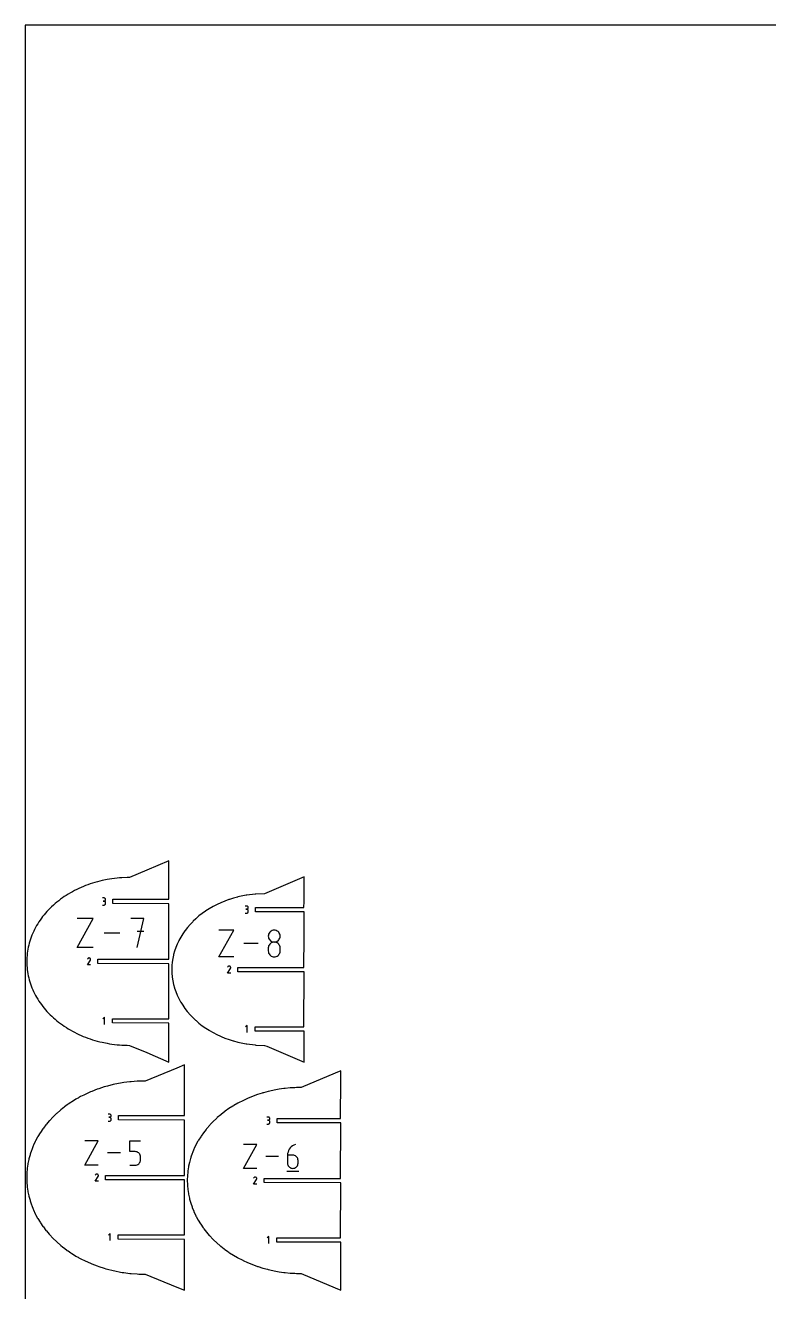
# Model space of a CAD drawing. Extents: x 0 to 3000, y 0 to 3000.
# Drawn here: x 0 to 845, y 1560 to 3000 of the extents above; entities that cross this region are included whole.
import ezdxf

# ---------------------------------------------------------------- set-up
doc = ezdxf.new("R2010")
doc.units = 0

msp = doc.modelspace()

# ---------------------------------------------------------------- linework, layer by layer
at = {"layer": 'annotation', "color": 1}
for p, q in [((89.535436, 2007.670077), (87.75894, 2007.670077)), ((89.535436, 2004.117085), (88.645934, 2004.117085)), ((88.645934, 2004.117085), (89.535436, 2004.117085)), ((89.854943, 2007.641398), (89.535436, 2007.670077)), ((89.535436, 2004.117085), (89.854943, 2004.145771)), ((89.854943, 2004.088407), (89.535436, 2004.117085)), ((89.535436, 2004.117085), (89.535436, 2004.117085)), ((90.155588, 2007.558752), (89.854943, 2007.641398)), ((89.854943, 2004.145771), (90.155588, 2004.228465)), ((90.155588, 2004.00576), (89.854943, 2004.088407)), ((90.432371, 2007.42722), (90.155588, 2007.558752)), ((90.155588, 2004.228465), (90.432371, 2004.360128)), ((90.432371, 2003.874229), (90.155588, 2004.00576)), ((90.68029, 2007.251886), (90.432371, 2007.42722)), ((90.432371, 2004.360128), (90.68029, 2004.535716)), ((90.68029, 2003.698895), (90.432371, 2003.874229)), ((90.894347, 2007.037833), (90.68029, 2007.251886)), ((90.68029, 2004.535716), (90.894347, 2004.750189)), ((90.894347, 2003.484842), (90.68029, 2003.698895)), ((91.06954, 2006.790144), (90.894347, 2007.037833)), ((90.894347, 2004.750189), (91.06954, 2004.998505)), ((91.06954, 2003.237153), (90.894347, 2003.484842)), ((91.200868, 2006.513902), (91.06954, 2006.790144)), ((91.06954, 2004.998505), (91.200868, 2005.275621)), ((91.200868, 2002.96091), (91.06954, 2003.237153)), ((91.283332, 2006.214189), (91.200868, 2006.513902)), ((91.200868, 2005.275621), (91.283332, 2005.576496)), ((91.283332, 2002.661198), (91.200868, 2002.96091)), ((91.311932, 2005.896089), (91.283332, 2006.214189)), ((91.283332, 2005.576496), (91.311932, 2005.896089)), ((91.311932, 2002.343098), (91.283332, 2002.661198)), ((91.311932, 2005.896089), (91.311932, 2005.896089)), ((91.311932, 2001.453596), (91.311932, 2002.343098)), ((91.311932, 2002.343098), (91.311932, 2002.343098)), ((87.75894, 1999.679609), (89.535436, 1999.679609)), ((89.535436, 1999.679609), (89.854943, 1999.708271)), ((89.535436, 1999.679609), (89.535436, 1999.679609)), ((89.854943, 1999.708271), (90.155588, 1999.790876)), ((90.155588, 1999.790876), (90.432371, 1999.922354)), ((90.432371, 1999.922354), (90.68029, 2000.097634)), ((90.68029, 2000.097634), (90.894347, 2000.311646)), ((90.894347, 2000.311646), (91.06954, 2000.559319)), ((91.06954, 2000.559319), (91.200868, 2000.835582)), ((91.200868, 2000.835582), (91.283332, 2001.135364)), ((91.283332, 2001.135364), (91.311932, 2001.453596)), ((251.71679, 1998.444966), (249.940294, 1998.444966)), ((249.940294, 1990.454498), (251.71679, 1990.454498)), ((251.71679, 1994.891974), (250.827288, 1994.891974)), ((250.827288, 1994.891974), (251.71679, 1994.891974)), ((252.036297, 1998.416287), (251.71679, 1998.444966)), ((251.71679, 1994.891974), (252.036297, 1994.92066)), ((252.036297, 1994.863296), (251.71679, 1994.891974)), ((251.71679, 1994.891974), (251.71679, 1994.891974)), ((251.71679, 1990.454498), (252.036297, 1990.48316)), ((251.71679, 1990.454498), (251.71679, 1990.454498)), ((252.336942, 1998.333641), (252.036297, 1998.416287)), ((252.036297, 1994.92066), (252.336942, 1995.003355)), ((252.336942, 1994.78065), (252.036297, 1994.863296)), ((252.036297, 1990.48316), (252.336942, 1990.565765)), ((252.613724, 1998.202109), (252.336942, 1998.333641)), ((252.336942, 1995.003355), (252.613724, 1995.135017)), ((252.613724, 1994.649118), (252.336942, 1994.78065)), ((252.336942, 1990.565765), (252.613724, 1990.697243)), ((252.861644, 1998.026775), (252.613724, 1998.202109)), ((252.613724, 1995.135017), (252.861644, 1995.310605)), ((252.861644, 1994.473784), (252.613724, 1994.649118)), ((252.613724, 1990.697243), (252.861644, 1990.872523)), ((253.0757, 1997.812722), (252.861644, 1998.026775)), ((252.861644, 1995.310605), (253.0757, 1995.525078)), ((253.0757, 1994.259731), (252.861644, 1994.473784)), ((252.861644, 1990.872523), (253.0757, 1991.086535)), ((253.250893, 1997.565033), (253.0757, 1997.812722)), ((253.0757, 1995.525078), (253.250893, 1995.773394)), ((253.250893, 1994.012042), (253.0757, 1994.259731)), ((253.0757, 1991.086535), (253.250893, 1991.334208)), ((253.382222, 1997.288791), (253.250893, 1997.565033)), ((253.250893, 1995.773394), (253.382222, 1996.05051)), ((253.382222, 1993.735799), (253.250893, 1994.012042)), ((253.250893, 1991.334208), (253.382222, 1991.610471)), ((253.464686, 1996.989078), (253.382222, 1997.288791)), ((253.382222, 1996.05051), (253.464686, 1996.351386)), ((253.464686, 1993.436087), (253.382222, 1993.735799)), ((253.382222, 1991.610471), (253.464686, 1991.910253)), ((253.493285, 1996.670979), (253.464686, 1996.989078)), ((253.464686, 1996.351386), (253.493285, 1996.670979)), ((253.493285, 1993.117987), (253.464686, 1993.436087)), ((253.464686, 1991.910253), (253.493285, 1992.228485)), ((253.493285, 1996.670979), (253.493285, 1996.670979)), ((253.493285, 1992.228485), (253.493285, 1993.117987)), ((253.493285, 1993.117987), (253.493285, 1993.117987)), ((58.909454, 1951.202098), (77.222777, 1984.184279)), ((77.222777, 1984.184279), (58.909454, 1984.184279)), ((134.659263, 1984.184279), (119.992472, 1984.184279)), ((127.326901, 1951.202098), (134.659263, 1984.184279)), ((107.62829, 1967.693188), (89.594197, 1967.693188)), ((134.659263, 1969.496805), (127.326901, 1969.496805)), ((220.111424, 1940.710714), (236.949396, 1971.035798)), ((236.949396, 1971.035798), (220.111424, 1971.035798)), ((276.383106, 1965.479975), (276.274446, 1964.274175)), ((276.274446, 1964.274175), (276.274446, 1964.274175)), ((276.274446, 1964.274175), (276.383168, 1963.062714)), ((276.696324, 1966.616076), (276.383106, 1965.479975)), ((276.383168, 1963.062714), (276.696543, 1961.922205)), ((277.194957, 1967.66321), (276.696324, 1966.616076)), ((276.696543, 1961.922205), (277.195379, 1960.871758)), ((277.859863, 1968.602109), (277.194957, 1967.66321)), ((277.195379, 1960.871758), (277.860489, 1959.930485)), ((278.671899, 1969.413506), (277.859863, 1968.602109)), ((277.860489, 1959.930485), (278.672681, 1959.117496)), ((279.611922, 1970.078133), (278.671899, 1969.413506)), ((278.672681, 1959.117496), (279.612768, 1958.451904)), ((280.660791, 1970.576722), (279.611922, 1970.078133)), ((279.612768, 1958.451904), (280.661558, 1957.95282)), ((281.799363, 1970.890005), (280.660791, 1970.576722)), ((283.008494, 1970.998714), (281.799363, 1970.890005)), ((284.217625, 1970.890005), (283.008494, 1970.998714)), ((283.008494, 1970.998714), (283.008494, 1970.998714)), ((285.356196, 1970.576722), (284.217625, 1970.890005)), ((285.355429, 1957.95282), (286.40422, 1958.451904)), ((286.405065, 1970.078133), (285.356196, 1970.576722)), ((286.40422, 1958.451904), (287.344306, 1959.117496)), ((287.345089, 1969.413506), (286.405065, 1970.078133)), ((287.344306, 1959.117496), (288.156499, 1959.930485)), ((288.157125, 1968.602109), (287.345089, 1969.413506)), ((288.156499, 1959.930485), (288.821608, 1960.871758)), ((288.822031, 1967.66321), (288.157125, 1968.602109)), ((288.821608, 1960.871758), (289.320445, 1961.922205)), ((289.320664, 1966.616076), (288.822031, 1967.66321)), ((289.320445, 1961.922205), (289.633819, 1963.062714)), ((289.633881, 1965.479975), (289.320664, 1966.616076)), ((289.633819, 1963.062714), (289.742541, 1964.274175)), ((289.742541, 1964.274175), (289.633881, 1965.479975)), ((289.742541, 1964.274175), (289.742541, 1964.274175)), ((77.222777, 1951.202098), (58.909454, 1951.202098)), ((264.905392, 1955.873256), (248.324155, 1955.873256)), ((276.383106, 1951.999859), (276.274446, 1950.788964)), ((276.274446, 1950.788964), (276.274446, 1947.434302)), ((276.274446, 1947.434302), (276.274446, 1947.434302)), ((276.274446, 1947.434302), (276.383168, 1946.223493)), ((276.696324, 1953.139927), (276.383106, 1951.999859)), ((276.383168, 1946.223493), (276.696543, 1945.084732)), ((277.194957, 1954.190043), (276.696324, 1953.139927)), ((276.696543, 1945.084732), (277.195379, 1944.036815)), ((277.859863, 1955.131079), (277.194957, 1954.190043)), ((277.195379, 1944.036815), (277.860489, 1943.098542)), ((278.671899, 1955.943908), (277.859863, 1955.131079)), ((279.611922, 1956.609404), (278.671899, 1955.943908)), ((280.660791, 1957.108439), (279.611922, 1956.609404)), ((281.799363, 1957.421886), (280.660791, 1957.108439)), ((280.661558, 1957.95282), (281.799863, 1957.639354)), ((283.008494, 1957.530619), (281.799363, 1957.421886)), ((281.799863, 1957.639354), (283.008494, 1957.530619)), ((283.008494, 1957.530619), (284.217124, 1957.639354)), ((284.217625, 1957.421948), (283.008494, 1957.530619)), ((283.008494, 1957.530619), (283.008494, 1957.530619)), ((283.008494, 1957.530619), (283.008494, 1957.530619)), ((284.217124, 1957.639354), (285.355429, 1957.95282)), ((285.356196, 1957.108658), (284.217625, 1957.421948)), ((286.405065, 1956.609826), (285.356196, 1957.108658)), ((287.345089, 1955.944534), (286.405065, 1956.609826)), ((288.157125, 1955.131862), (287.345089, 1955.944534)), ((288.156499, 1943.098542), (288.821608, 1944.036815)), ((288.822031, 1954.190888), (288.157125, 1955.131862)), ((288.821608, 1944.036815), (289.320445, 1945.084732)), ((289.320664, 1953.140694), (288.822031, 1954.190888)), ((289.320445, 1945.084732), (289.633819, 1946.223493)), ((289.633881, 1952.00036), (289.320664, 1953.140694)), ((289.633819, 1946.223493), (289.742541, 1947.434302)), ((289.742541, 1950.788964), (289.633881, 1952.00036)), ((289.742541, 1947.434302), (289.742541, 1950.788964)), ((289.742541, 1950.788964), (289.742541, 1950.788964)), ((70.69633, 1931.483962), (73.97941, 1936.7693)), ((74.249321, 1931.483962), (70.69633, 1931.483962)), ((70.934634, 1938.594459), (70.701347, 1938.146949)), ((71.119767, 1938.85698), (70.934634, 1938.594459)), ((71.341884, 1939.076123), (71.119767, 1938.85698)), ((71.594231, 1939.250135), (71.341884, 1939.076123)), ((71.870052, 1939.377261), (71.594231, 1939.250135)), ((72.162592, 1939.455744), (71.870052, 1939.377261)), ((72.465096, 1939.483831), (72.162592, 1939.455744)), ((72.770808, 1939.459767), (72.465096, 1939.483831)), ((73.072973, 1939.381797), (72.770808, 1939.459767)), ((73.364836, 1939.248166), (73.072973, 1939.381797)), ((73.625876, 1939.062802), (73.364836, 1939.248166)), ((73.364836, 1939.248166), (73.364836, 1939.248166)), ((73.844134, 1938.840367), (73.625876, 1939.062802)), ((74.017669, 1938.587677), (73.844134, 1938.840367)), ((73.97941, 1936.7693), (73.983335, 1936.774156)), ((73.97941, 1936.7693), (73.97941, 1936.7693)), ((73.983335, 1936.774156), (73.987099, 1936.779054)), ((73.987099, 1936.779054), (73.990726, 1936.784034)), ((73.990726, 1936.784034), (73.994242, 1936.789139)), ((73.994242, 1936.789139), (73.997672, 1936.794408)), ((73.997672, 1936.794408), (74.001039, 1936.799884)), ((74.001039, 1936.799884), (74.004369, 1936.805608)), ((74.004369, 1936.805608), (74.007687, 1936.811621)), ((74.007687, 1936.811621), (74.011017, 1936.817964)), ((74.011017, 1936.817964), (74.146575, 1937.109017)), ((74.011017, 1936.817964), (74.011017, 1936.817964)), ((74.144541, 1938.311551), (74.017669, 1938.587677)), ((74.222807, 1938.018804), (74.144541, 1938.311551)), ((74.146575, 1937.109017), (74.225765, 1937.41072)), ((74.250529, 1937.716255), (74.222807, 1938.018804)), ((74.225765, 1937.41072), (74.250529, 1937.716255)), ((236.949396, 1940.710714), (220.111424, 1940.710714)), ((230.414795, 1929.631869), (230.229662, 1929.369349)), ((230.636912, 1929.851013), (230.414795, 1929.631869)), ((230.889259, 1930.025024), (230.636912, 1929.851013)), ((231.16508, 1930.15215), (230.889259, 1930.025024)), ((231.45762, 1930.230633), (231.16508, 1930.15215)), ((231.760124, 1930.258721), (231.45762, 1930.230633)), ((232.065836, 1930.234657), (231.760124, 1930.258721)), ((232.368001, 1930.156686), (232.065836, 1930.234657)), ((232.659864, 1930.023055), (232.368001, 1930.156686)), ((232.920904, 1929.837691), (232.659864, 1930.023055)), ((232.659864, 1930.023055), (232.659864, 1930.023055)), ((233.139162, 1929.615256), (232.920904, 1929.837691)), ((277.860489, 1943.098542), (278.672681, 1942.28871)), ((278.672681, 1942.28871), (279.612768, 1941.626118)), ((279.612768, 1941.626118), (280.661558, 1941.129564)), ((280.661558, 1941.129564), (281.799863, 1940.817846)), ((281.799863, 1940.817846), (283.008494, 1940.709763)), ((283.008494, 1940.709763), (284.217124, 1940.817846)), ((283.008494, 1940.709763), (283.008494, 1940.709763)), ((284.217124, 1940.817846), (285.355429, 1941.129564)), ((285.355429, 1941.129564), (286.40422, 1941.626118)), ((286.40422, 1941.626118), (287.344306, 1942.28871)), ((287.344306, 1942.28871), (288.156499, 1943.098542)), ((229.991358, 1922.258851), (233.274438, 1927.544189)), ((233.544349, 1922.258851), (229.991358, 1922.258851)), ((230.229662, 1929.369349), (229.996375, 1928.921838)), ((233.312697, 1929.362566), (233.139162, 1929.615256)), ((233.274438, 1927.544189), (233.278363, 1927.549045)), ((233.274438, 1927.544189), (233.274438, 1927.544189)), ((233.278363, 1927.549045), (233.282127, 1927.553943)), ((233.282127, 1927.553943), (233.285754, 1927.558924)), ((233.285754, 1927.558924), (233.28927, 1927.564028)), ((233.28927, 1927.564028), (233.2927, 1927.569297)), ((233.2927, 1927.569297), (233.296067, 1927.574773)), ((233.296067, 1927.574773), (233.299397, 1927.580497)), ((233.299397, 1927.580497), (233.302715, 1927.58651)), ((233.302715, 1927.58651), (233.306045, 1927.592853)), ((233.306045, 1927.592853), (233.441603, 1927.883907)), ((233.306045, 1927.592853), (233.306045, 1927.592853)), ((233.439568, 1929.08644), (233.312697, 1929.362566)), ((233.517835, 1928.793693), (233.439568, 1929.08644)), ((233.441603, 1927.883907), (233.520793, 1928.185609)), ((233.545557, 1928.491144), (233.517835, 1928.793693)), ((233.520793, 1928.185609), (233.545557, 1928.491144)), ((90.01613, 1871.957268), (88.237627, 1870.178264)), ((90.01613, 1863.957268), (90.01613, 1871.957268)), ((252.081356, 1862.732157), (250.302854, 1860.953153)), ((252.081356, 1854.732157), (252.081356, 1862.732157)), ((95.868292, 1761.868235), (94.091796, 1761.868235)), ((95.868292, 1758.315244), (94.97879, 1758.315244)), ((94.97879, 1758.315244), (95.868292, 1758.315244)), ((96.187799, 1761.839557), (95.868292, 1761.868235)), ((95.868292, 1758.315244), (96.187799, 1758.343929)), ((96.187799, 1758.286565), (95.868292, 1758.315244)), ((95.868292, 1758.315244), (95.868292, 1758.315244)), ((96.488444, 1761.75691), (96.187799, 1761.839557)), ((96.187799, 1758.343929), (96.488444, 1758.426624)), ((96.488444, 1758.203919), (96.187799, 1758.286565)), ((96.765227, 1761.625378), (96.488444, 1761.75691)), ((96.488444, 1758.426624), (96.765227, 1758.558286)), ((96.765227, 1758.072387), (96.488444, 1758.203919)), ((97.013146, 1761.450044), (96.765227, 1761.625378)), ((96.765227, 1758.558286), (97.013146, 1758.733875)), ((97.013146, 1757.897053), (96.765227, 1758.072387)), ((97.227203, 1761.235991), (97.013146, 1761.450044)), ((97.013146, 1758.733875), (97.227203, 1758.948347)), ((97.227203, 1757.683), (97.013146, 1757.897053)), ((97.402396, 1760.988302), (97.227203, 1761.235991)), ((97.227203, 1758.948347), (97.402396, 1759.196663)), ((97.402396, 1757.435311), (97.227203, 1757.683)), ((97.533724, 1760.71206), (97.402396, 1760.988302)), ((97.402396, 1759.196663), (97.533724, 1759.473779)), ((97.533724, 1757.159068), (97.402396, 1757.435311)), ((97.616189, 1760.412347), (97.533724, 1760.71206)), ((97.533724, 1759.473779), (97.616189, 1759.774655)), ((97.616189, 1756.859356), (97.533724, 1757.159068)), ((97.644788, 1760.094248), (97.616189, 1760.412347)), ((97.616189, 1759.774655), (97.644788, 1760.094248)), ((97.644788, 1756.541256), (97.616189, 1756.859356)), ((97.644788, 1760.094248), (97.644788, 1760.094248)), ((276.221801, 1758.583101), (274.445306, 1758.583101)), ((276.541308, 1758.554423), (276.221801, 1758.583101)), ((276.841953, 1758.471777), (276.541308, 1758.554423)), ((277.118736, 1758.340245), (276.841953, 1758.471777)), ((277.366656, 1758.164911), (277.118736, 1758.340245)), ((277.580712, 1757.950858), (277.366656, 1758.164911)), ((277.755905, 1757.703169), (277.580712, 1757.950858)), ((277.887234, 1757.426926), (277.755905, 1757.703169)), ((277.969698, 1757.127214), (277.887234, 1757.426926)), ((277.998297, 1756.809114), (277.969698, 1757.127214)), ((94.091796, 1753.877767), (95.868292, 1753.877767)), ((95.868292, 1753.877767), (96.187799, 1753.906429)), ((95.868292, 1753.877767), (95.868292, 1753.877767)), ((96.187799, 1753.906429), (96.488444, 1753.989034)), ((96.488444, 1753.989034), (96.765227, 1754.120512)), ((96.765227, 1754.120512), (97.013146, 1754.295792)), ((97.013146, 1754.295792), (97.227203, 1754.509804)), ((97.227203, 1754.509804), (97.402396, 1754.757477)), ((97.402396, 1754.757477), (97.533724, 1755.03374)), ((97.533724, 1755.03374), (97.616189, 1755.333523)), ((97.616189, 1755.333523), (97.644788, 1755.651754)), ((97.644788, 1755.651754), (97.644788, 1756.541256)), ((97.644788, 1756.541256), (97.644788, 1756.541256)), ((274.445306, 1750.592634), (276.221801, 1750.592634)), ((276.221801, 1755.03011), (275.332299, 1755.03011)), ((275.332299, 1755.03011), (276.221801, 1755.03011)), ((276.221801, 1755.03011), (276.541308, 1755.058795)), ((276.541308, 1755.001432), (276.221801, 1755.03011)), ((276.221801, 1755.03011), (276.221801, 1755.03011)), ((276.221801, 1750.592634), (276.541308, 1750.621296)), ((276.221801, 1750.592634), (276.221801, 1750.592634)), ((276.541308, 1755.058795), (276.841953, 1755.14149)), ((276.841953, 1754.918785), (276.541308, 1755.001432)), ((276.541308, 1750.621296), (276.841953, 1750.703901)), ((276.841953, 1755.14149), (277.118736, 1755.273153)), ((277.118736, 1754.787253), (276.841953, 1754.918785)), ((276.841953, 1750.703901), (277.118736, 1750.835379)), ((277.118736, 1755.273153), (277.366656, 1755.448741)), ((277.366656, 1754.61192), (277.118736, 1754.787253)), ((277.118736, 1750.835379), (277.366656, 1751.010659)), ((277.366656, 1755.448741), (277.580712, 1755.663214)), ((277.580712, 1754.397867), (277.366656, 1754.61192)), ((277.366656, 1751.010659), (277.580712, 1751.224671)), ((277.580712, 1755.663214), (277.755905, 1755.911529)), ((277.755905, 1754.150177), (277.580712, 1754.397867)), ((277.580712, 1751.224671), (277.755905, 1751.472343)), ((277.755905, 1755.911529), (277.887234, 1756.188646)), ((277.887234, 1753.873935), (277.755905, 1754.150177)), ((277.755905, 1751.472343), (277.887234, 1751.748606)), ((277.887234, 1756.188646), (277.969698, 1756.489521)), ((277.969698, 1753.574223), (277.887234, 1753.873935)), ((277.887234, 1751.748606), (277.969698, 1752.048389)), ((277.969698, 1756.489521), (277.998297, 1756.809114)), ((277.998297, 1753.256123), (277.969698, 1753.574223)), ((277.969698, 1752.048389), (277.998297, 1752.366621)), ((277.998297, 1756.809114), (277.998297, 1756.809114)), ((277.998297, 1752.366621), (277.998297, 1753.256123)), ((277.998297, 1753.256123), (277.998297, 1753.256123)), ((67.535538, 1703.872542), (82.90261, 1731.548545)), ((82.90261, 1731.548545), (67.535538, 1731.548545)), ((118.792376, 1719.223994), (118.792376, 1731.548545)), ((118.792376, 1731.548545), (131.083951, 1731.548545)), ((108.416479, 1717.710544), (93.283714, 1717.710544)), ((124.938163, 1719.223994), (118.792376, 1719.223994)), ((126.041669, 1719.125352), (124.938163, 1719.223994)), ((127.080779, 1718.840865), (126.041669, 1719.125352)), ((128.038023, 1718.387688), (127.080779, 1718.840865)), ((128.89593, 1717.782977), (128.038023, 1718.387688)), ((129.63703, 1717.043889), (128.89593, 1717.782977)), ((130.243852, 1716.18758), (129.63703, 1717.043889)), ((130.698927, 1715.231205), (130.243852, 1716.18758)), ((130.984783, 1714.191921), (130.698927, 1715.231205)), ((131.083951, 1713.086884), (130.984783, 1714.191921)), ((248.24852, 1700.223544), (263.221554, 1727.189887)), ((263.221554, 1727.189887), (248.24852, 1727.189887)), ((288.081204, 1713.706715), (273.336469, 1713.706715)), ((298.323641, 1717.004069), (298.191046, 1715.181358)), ((298.191046, 1715.181358), (298.191046, 1706.218507)), ((304.179245, 1715.181358), (298.191046, 1715.181358)), ((298.710653, 1718.755336), (298.323641, 1717.004069)), ((299.335923, 1720.413446), (298.710653, 1718.755336)), ((300.183292, 1721.956686), (299.335923, 1720.413446)), ((301.236599, 1723.363343), (300.183292, 1721.956686)), ((302.479685, 1724.611705), (301.236599, 1723.363343)), ((303.896392, 1725.680058), (302.479685, 1724.611705)), ((305.470559, 1726.54669), (303.896392, 1725.680058)), ((305.256237, 1715.085246), (304.179245, 1715.181358)), ((306.269649, 1714.808053), (305.256237, 1715.085246)), ((307.186027, 1727.189887), (305.470559, 1726.54669)), ((307.202625, 1714.366496), (306.269649, 1714.808053)), ((307.186027, 1727.189887), (307.186027, 1727.189887)), ((308.038311, 1713.777292), (307.202625, 1714.366496)), ((308.759851, 1713.057155), (308.038311, 1713.777292)), ((82.90261, 1703.872542), (67.535538, 1703.872542)), ((118.792376, 1703.872542), (124.938163, 1703.872542)), ((124.938163, 1703.872542), (126.041212, 1703.97172)), ((124.938163, 1703.872542), (124.938163, 1703.872542)), ((126.041212, 1703.97172), (127.080079, 1704.257643)), ((127.080079, 1704.257643), (128.037252, 1704.712898)), ((128.037252, 1704.712898), (128.895216, 1705.320073)), ((128.895216, 1705.320073), (129.636458, 1706.061753)), ((129.636458, 1706.061753), (130.243466, 1706.920527)), ((130.243466, 1706.920527), (130.698727, 1707.87898)), ((130.698727, 1707.87898), (130.984726, 1708.9197)), ((130.984726, 1708.9197), (131.083951, 1710.025272)), ((131.083951, 1710.025272), (131.083951, 1713.086884)), ((131.083951, 1713.086884), (131.083951, 1713.086884)), ((263.221554, 1700.223544), (248.24852, 1700.223544)), ((298.191046, 1706.218507), (298.191046, 1706.218507)), ((298.191046, 1706.218507), (298.287726, 1705.141284)), ((298.287726, 1705.141284), (298.566392, 1704.12725)), ((298.566392, 1704.12725), (299.009979, 1703.193373)), ((299.009979, 1703.193373), (299.601422, 1702.35662)), ((299.601422, 1702.35662), (300.323658, 1701.633957)), ((300.323658, 1701.633957), (301.159622, 1701.042352)), ((301.159622, 1701.042352), (302.092251, 1700.59877)), ((302.092251, 1700.59877), (303.10448, 1700.320178)), ((303.10448, 1700.320178), (304.179245, 1700.223544)), ((304.179245, 1700.223544), (305.256237, 1700.320178)), ((304.179245, 1700.223544), (304.179245, 1700.223544)), ((305.256237, 1700.320178), (306.269649, 1700.59877)), ((306.269649, 1700.59877), (307.202625, 1701.042352)), ((307.202625, 1701.042352), (308.038311, 1701.633957)), ((308.038311, 1701.633957), (308.759851, 1702.35662)), ((309.35039, 1712.222803), (308.759851, 1713.057155)), ((308.759851, 1702.35662), (309.35039, 1703.193373)), ((309.793072, 1711.290951), (309.35039, 1712.222803)), ((309.35039, 1703.193373), (309.793072, 1704.12725)), ((310.071041, 1710.278317), (309.793072, 1711.290951)), ((309.793072, 1704.12725), (310.071041, 1705.141284)), ((310.167444, 1709.201615), (310.071041, 1710.278317)), ((310.071041, 1705.141284), (310.167444, 1706.218507)), ((310.167444, 1706.218507), (310.167444, 1709.201615)), ((310.167444, 1709.201615), (310.167444, 1709.201615)), ((79.527614, 1685.68212), (82.810694, 1690.967458)), ((83.080605, 1685.68212), (79.527614, 1685.68212)), ((79.765918, 1692.792618), (79.532631, 1692.345107)), ((79.951051, 1693.055138), (79.765918, 1692.792618)), ((80.173168, 1693.274282), (79.951051, 1693.055138)), ((80.425515, 1693.448294), (80.173168, 1693.274282)), ((80.701336, 1693.575419), (80.425515, 1693.448294)), ((80.993876, 1693.653902), (80.701336, 1693.575419)), ((81.29638, 1693.68199), (80.993876, 1693.653902)), ((81.602092, 1693.657926), (81.29638, 1693.68199)), ((81.904257, 1693.579955), (81.602092, 1693.657926)), ((82.19612, 1693.446324), (81.904257, 1693.579955)), ((82.45716, 1693.26096), (82.19612, 1693.446324)), ((82.19612, 1693.446324), (82.19612, 1693.446324)), ((82.675418, 1693.038525), (82.45716, 1693.26096)), ((82.848953, 1692.785836), (82.675418, 1693.038525)), ((82.810694, 1690.967458), (82.814619, 1690.972314)), ((82.810694, 1690.967458), (82.810694, 1690.967458)), ((82.814619, 1690.972314), (82.818383, 1690.977212)), ((82.818383, 1690.977212), (82.82201, 1690.982193)), ((82.82201, 1690.982193), (82.825526, 1690.987297)), ((82.825526, 1690.987297), (82.828956, 1690.992567)), ((82.828956, 1690.992567), (82.832323, 1690.998043)), ((82.832323, 1690.998043), (82.835653, 1691.003766)), ((82.835653, 1691.003766), (82.838971, 1691.009779)), ((82.838971, 1691.009779), (82.842301, 1691.016122)), ((82.842301, 1691.016122), (82.977859, 1691.307176)), ((82.842301, 1691.016122), (82.842301, 1691.016122)), ((82.975824, 1692.509709), (82.848953, 1692.785836)), ((83.054091, 1692.216962), (82.975824, 1692.509709)), ((82.977859, 1691.307176), (83.057049, 1691.608878)), ((83.081813, 1691.914413), (83.054091, 1692.216962)), ((83.057049, 1691.608878), (83.081813, 1691.914413)), ((259.631104, 1682.396986), (262.914184, 1687.682324)), ((259.869408, 1689.507484), (259.636121, 1689.059974)), ((260.054541, 1689.770005), (259.869408, 1689.507484)), ((260.276658, 1689.989148), (260.054541, 1689.770005)), ((260.529005, 1690.16316), (260.276658, 1689.989148)), ((260.804826, 1690.290285), (260.529005, 1690.16316)), ((261.097366, 1690.368769), (260.804826, 1690.290285)), ((261.39987, 1690.396856), (261.097366, 1690.368769)), ((261.705582, 1690.372792), (261.39987, 1690.396856)), ((262.007747, 1690.294822), (261.705582, 1690.372792)), ((262.29961, 1690.161191), (262.007747, 1690.294822)), ((262.56065, 1689.975827), (262.29961, 1690.161191)), ((262.29961, 1690.161191), (262.29961, 1690.161191)), ((262.778908, 1689.753392), (262.56065, 1689.975827)), ((262.952443, 1689.500702), (262.778908, 1689.753392)), ((262.914184, 1687.682324), (262.918109, 1687.687181)), ((262.914184, 1687.682324), (262.914184, 1687.682324)), ((262.918109, 1687.687181), (262.921873, 1687.692079)), ((262.921873, 1687.692079), (262.9255, 1687.697059)), ((262.9255, 1687.697059), (262.929016, 1687.702164)), ((262.929016, 1687.702164), (262.932446, 1687.707433)), ((262.932446, 1687.707433), (262.935813, 1687.712909)), ((262.935813, 1687.712909), (262.939143, 1687.718633)), ((262.939143, 1687.718633), (262.942461, 1687.724646)), ((262.942461, 1687.724646), (262.945791, 1687.730989)), ((262.945791, 1687.730989), (263.081349, 1688.022042)), ((262.945791, 1687.730989), (262.945791, 1687.730989)), ((263.079314, 1689.224575), (262.952443, 1689.500702)), ((263.157581, 1688.931829), (263.079314, 1689.224575)), ((263.081349, 1688.022042), (263.160539, 1688.323745)), ((263.185303, 1688.62928), (263.157581, 1688.931829)), ((263.160539, 1688.323745), (263.185303, 1688.62928)), ((297.441041, 1696.852751), (310.924213, 1696.852751)), ((263.184095, 1682.396986), (259.631104, 1682.396986)), ((96.441335, 1626.155426), (94.662832, 1624.376422)), ((96.441335, 1618.155426), (96.441335, 1626.155426)), ((276.757978, 1622.870293), (274.979475, 1621.091288)), ((276.757978, 1614.870293), (276.757978, 1622.870293))]:
    msp.add_line(p, q, dxfattribs=at)
at = {"layer": 'boundary', "color": 5}
for p, q in [((163.360158, 2049.99404), (138.008972, 2039.195354)), ((163.360158, 2033.363556), (163.360158, 2049.99404)), ((109.813752, 2030.593225), (107.041855, 2030.4264)), ((115.722814, 2030.830117), (109.813752, 2030.593225)), ((118.501378, 2030.885785), (115.722814, 2030.830117)), ((138.008972, 2039.195354), (118.501378, 2030.885785)), ((163.360158, 2009.173698), (163.360158, 2033.363556)), ((317.002556, 2031.543818), (274.463842, 2013.423868)), ((317.002556, 2003.638245), (317.002556, 2031.543818)), ((56.047426, 2016.099489), (53.547502, 2014.807681)), ((58.395618, 2017.312828), (56.047426, 2016.099489)), ((60.813925, 2018.430758), (58.395618, 2017.312828)), ((63.388562, 2019.620845), (60.813925, 2018.430758)), ((66.031646, 2020.706487), (63.388562, 2019.620845)), ((68.514351, 2021.726177), (66.031646, 2020.706487)), ((71.219444, 2022.704651), (68.514351, 2021.726177)), ((73.760434, 2023.623758), (71.219444, 2022.704651)), ((76.353581, 2024.440028), (73.760434, 2023.623758)), ((79.114367, 2025.308976), (76.353581, 2024.440028)), ((81.923973, 2026.066415), (79.114367, 2025.308976)), ((84.56311, 2026.777835), (81.923973, 2026.066415)), ((87.24181, 2027.382724), (84.56311, 2026.777835)), ((92.980694, 2028.555714), (87.24181, 2027.382724)), ((95.692603, 2029.052642), (92.980694, 2028.555714)), ((98.431114, 2029.440391), (95.692603, 2029.052642)), ((104.283366, 2030.148769), (98.431114, 2029.440391)), ((107.041855, 2030.4264), (104.283366, 2030.148769)), ((35.830798, 2002.943213), (33.91428, 2001.300631)), ((37.973837, 2004.608199), (35.830798, 2002.943213)), ((39.986842, 2006.172067), (37.973837, 2004.608199)), ((42.227449, 2007.749145), (39.986842, 2006.172067)), ((44.332038, 2009.230569), (42.227449, 2007.749145)), ((46.523167, 2010.625903), (44.332038, 2009.230569)), ((48.855892, 2012.11142), (46.523167, 2010.625903)), ((51.275094, 2013.501726), (48.855892, 2012.11142)), ((53.547502, 2014.807681), (51.275094, 2013.501726)), ((99.58644, 2001.229358), (99.58644, 2006.129358)), ((99.58644, 2006.129358), (163.165158, 2006.129358)), ((163.165158, 2006.129358), (163.360158, 2009.173698)), ((222.360275, 2002.259914), (218.137694, 2000.30809)), ((226.990387, 2004.161716), (222.360275, 2002.259914)), ((231.426925, 2005.76648), (226.990387, 2004.161716)), ((232.037535, 2005.972871), (231.426925, 2005.76648)), ((236.565415, 2007.398005), (232.037535, 2005.972871)), ((241.173362, 2008.640259), (236.565415, 2007.398005)), ((241.80582, 2008.796809), (241.173362, 2008.640259)), ((251.217987, 2010.720593), (241.80582, 2008.796809)), ((251.866214, 2010.82581), (251.217987, 2010.720593)), ((261.464311, 2011.987599), (251.866214, 2010.82581)), ((262.122048, 2012.040459), (261.464311, 2011.987599)), ((272.143775, 2012.435599), (262.122048, 2012.040459)), ((274.463842, 2013.423868), (272.143775, 2012.435599)), ((316.807556, 1996.904247), (317.002556, 2003.638245)), ((21.291013, 1988.48643), (19.707987, 1986.446475)), ((22.994839, 1990.460534), (21.291013, 1988.48643)), ((24.595255, 1992.314812), (22.994839, 1990.460534)), ((26.415728, 1994.218296), (24.595255, 1992.314812)), ((28.125725, 1996.006283), (26.415728, 1994.218296)), ((29.941166, 1997.723616), (28.125725, 1996.006283)), ((31.873953, 1999.551956), (29.941166, 1997.723616)), ((33.91428, 2001.300631), (31.873953, 1999.551956)), ((163.360158, 2000.979358), (99.58644, 2001.229358)), ((163.165159, 1937.934026), (163.360158, 2000.979358)), ((201.221367, 1990.111656), (197.467227, 1987.194972)), ((204.896117, 1992.698171), (201.221367, 1990.111656)), ((205.407013, 1993.040308), (204.896117, 1992.698171)), ((209.232842, 1995.476659), (205.407013, 1993.040308)), ((213.470761, 1997.912175), (209.232842, 1995.476659)), ((217.570807, 2000.030829), (213.470761, 1997.912175)), ((218.137694, 2000.30809), (217.570807, 2000.030829)), ((261.767793, 1992.004247), (261.767793, 1996.904247)), ((261.767793, 1996.904247), (316.807556, 1996.904247)), ((317.002556, 1991.754247), (261.767793, 1992.004247)), ((317.002556, 1963.048213), (317.002556, 1991.754247)), ((11.613331, 1974.06619), (10.487028, 1971.992746)), ((12.812463, 1976.273592), (11.613331, 1974.06619)), ((14.142862, 1978.430319), (12.812463, 1976.273592)), ((15.392519, 1980.456106), (14.142862, 1978.430319)), ((16.851031, 1982.556958), (15.392519, 1980.456106)), ((18.221027, 1984.530362), (16.851031, 1982.556958)), ((19.707987, 1986.446475), (18.221027, 1984.530362)), ((184.333394, 1974.136131), (181.737122, 1970.790463)), ((187.318125, 1977.594328), (184.333394, 1974.136131)), ((190.303825, 1980.716173), (187.318125, 1977.594328)), ((190.723111, 1981.133066), (190.303825, 1980.716173)), ((193.893014, 1984.13167), (190.723111, 1981.133066)), ((197.467227, 1987.194972), (193.893014, 1984.13167)), ((5.091256, 1958.664836), (4.442967, 1956.308944)), ((5.880478, 1960.991859), (5.091256, 1958.664836)), ((6.62182, 1963.177723), (5.880478, 1960.991859)), ((7.549991, 1965.470427), (6.62182, 1963.177723)), ((8.421845, 1967.623934), (7.549991, 1965.470427)), ((9.486736, 1969.876683), (8.421845, 1967.623934)), ((10.487028, 1971.992746), (9.486736, 1969.876683)), ((174.455132, 1958.985669), (172.708636, 1955.291006)), ((174.708051, 1959.483933), (174.455132, 1958.985669)), ((176.674711, 1963.104224), (174.708051, 1959.483933)), ((179.00528, 1966.882335), (176.674711, 1963.104224)), ((181.39734, 1970.327877), (179.00528, 1966.882335)), ((181.737122, 1970.790463), (181.39734, 1970.327877)), ((316.807556, 1928.708916), (317.002556, 1963.048213)), ((2.150465, 1944.835025), (1.932777, 1942.427035)), ((2.512674, 1947.231431), (2.150465, 1944.835025)), ((2.852901, 1949.482369), (2.512674, 1947.231431)), ((3.358832, 1951.86143), (2.852901, 1949.482369)), ((3.834024, 1954.096034), (3.358832, 1951.86143)), ((4.442967, 1956.308944), (3.834024, 1954.096034)), ((169.700133, 1947.198246), (168.636894, 1943.334421)), ((171.082681, 1951.274693), (169.700133, 1947.198246)), ((172.708636, 1955.291006), (171.082681, 1951.274693)), ((1.660101, 1937.89784), (1.5875, 1935.484027)), ((1.5875, 1935.484027), (1.655725, 1933.216707)), ((1.655725, 1933.216707), (1.728327, 1930.802893)), ((1.728326, 1940.16516), (1.660101, 1937.89784)), ((1.932777, 1942.427035), (1.728326, 1940.16516)), ((1.728327, 1930.802893), (1.946014, 1928.394903)), ((82.523829, 1933.034027), (82.523829, 1937.934027)), ((82.523829, 1937.934027), (163.165159, 1937.934026)), ((163.360158, 1932.784026), (82.523829, 1933.034027)), ((163.165159, 1870.407268), (163.360158, 1932.784026)), ((166.654229, 1930.217736), (166.535159, 1926.258916)), ((166.686659, 1930.7564), (166.654229, 1930.217736)), ((167.043682, 1934.70567), (166.686659, 1930.7564)), ((167.678194, 1938.903648), (167.043682, 1934.70567)), ((168.507957, 1942.805472), (167.678194, 1938.903648)), ((168.636894, 1943.334421), (168.507957, 1942.805472)), ((1.946014, 1928.394903), (2.150465, 1926.133073)), ((2.150465, 1926.133073), (2.490692, 1923.882134)), ((2.490692, 1923.882134), (2.852901, 1921.485729)), ((2.852901, 1921.485729), (3.328093, 1919.251081)), ((3.328093, 1919.251081), (3.834024, 1916.872145)), ((3.834024, 1916.872145), (4.482313, 1914.516253)), ((166.535159, 1926.258916), (166.662344, 1922.03044)), ((166.662344, 1922.03044), (167.019366, 1918.08117)), ((167.019366, 1918.08117), (167.084146, 1917.54446)), ((167.084146, 1917.54446), (167.678194, 1913.614189)), ((241.818857, 1923.808916), (241.818857, 1928.708916)), ((241.818857, 1928.708916), (316.807556, 1928.708916)), ((317.002556, 1923.558916), (241.818857, 1923.808916)), ((316.807556, 1861.182157), (317.002556, 1923.558916)), ((4.482313, 1914.516253), (5.091256, 1912.303342)), ((5.091256, 1912.303342), (5.832598, 1910.117523)), ((5.832598, 1910.117523), (6.62182, 1907.790375)), ((6.62182, 1907.790375), (7.493674, 1905.636823)), ((7.493674, 1905.636823), (8.421845, 1903.344119)), ((8.421845, 1903.344119), (9.422137, 1901.228101)), ((9.422137, 1901.228101), (10.487029, 1898.975415)), ((167.678194, 1913.614189), (168.564472, 1909.4468)), ((168.564472, 1909.4468), (169.627711, 1905.582975)), ((169.627711, 1905.582975), (169.788302, 1905.059827)), ((169.788302, 1905.059827), (171.082682, 1901.243144)), ((171.082682, 1901.243144), (172.708636, 1897.226826)), ((10.487029, 1898.975415), (11.686161, 1896.76795)), ((11.686161, 1896.76795), (12.812463, 1894.69455)), ((12.812463, 1894.69455), (14.06212, 1892.668674)), ((14.06212, 1892.668674), (15.392519, 1890.512009)), ((15.392519, 1890.512009), (16.762515, 1888.538697)), ((16.762515, 1888.538697), (18.221027, 1886.437783)), ((18.221027, 1886.437783), (19.804053, 1884.397891)), ((172.708636, 1897.226826), (174.574098, 1893.280605)), ((174.574098, 1893.280605), (176.540758, 1889.660211)), ((176.540758, 1889.660211), (176.823334, 1889.172678)), ((176.823334, 1889.172678), (179.00528, 1885.635597)), ((19.804053, 1884.397891), (21.291014, 1882.481686)), ((21.291014, 1882.481686), (22.891429, 1880.627408)), ((22.891429, 1880.627408), (24.595255, 1878.653302)), ((24.595255, 1878.653302), (26.305252, 1876.865361)), ((26.305252, 1876.865361), (28.125724, 1874.961879)), ((28.125724, 1874.961879), (30.058511, 1873.133539)), ((30.058511, 1873.133539), (31.873953, 1871.41616)), ((179.00528, 1885.635597), (181.560275, 1881.955266)), ((181.560275, 1881.955266), (184.156548, 1878.609701)), ((184.156548, 1878.609701), (184.523734, 1878.161272)), ((184.523734, 1878.161272), (187.318125, 1874.923603)), ((187.318125, 1874.923603), (190.507198, 1871.589119)), ((31.873953, 1871.41616), (33.790471, 1869.773578)), ((33.790471, 1869.773578), (35.830798, 1868.02484)), ((35.830798, 1868.02484), (37.843804, 1866.460972)), ((37.843804, 1866.460972), (39.986842, 1864.796112)), ((39.986842, 1864.796112), (42.091432, 1863.314688)), ((42.091432, 1863.314688), (44.332039, 1861.737484)), ((44.332039, 1861.737484), (46.664763, 1860.251967)), ((46.664763, 1860.251967), (48.855892, 1858.856634)), ((48.855892, 1858.856634), (51.128301, 1857.550724)), ((99.177631, 1865.507268), (99.177631, 1870.407268)), ((99.177631, 1870.407268), (163.165159, 1870.407268)), ((163.360158, 1865.257268), (99.177631, 1865.507268)), ((163.360159, 1837.604532), (163.360158, 1865.257268)), ((190.507198, 1871.589119), (193.677101, 1868.590515)), ((193.677101, 1868.590515), (194.120949, 1868.19091)), ((194.120949, 1868.19091), (197.467227, 1865.32286)), ((197.467227, 1865.32286), (201.221367, 1862.406383)), ((201.221367, 1862.406383), (205.146419, 1859.643472)), ((205.146419, 1859.643472), (208.972248, 1857.207122)), ((261.242858, 1856.282157), (261.242858, 1861.182157)), ((261.242858, 1861.182157), (316.807556, 1861.182157)), ((51.128301, 1857.550724), (53.547503, 1856.160481)), ((53.547503, 1856.160481), (55.895694, 1854.947096)), ((55.895694, 1854.947096), (58.395617, 1853.655288)), ((58.395617, 1853.655288), (60.970254, 1852.465138)), ((60.970254, 1852.465138), (63.388561, 1851.347208)), ((63.388561, 1851.347208), (65.871267, 1850.327519)), ((65.871267, 1850.327519), (68.514351, 1849.241876)), ((68.514351, 1849.241876), (71.055342, 1848.322815)), ((71.055342, 1848.322815), (73.760434, 1847.344404)), ((73.760434, 1847.344404), (76.52122, 1846.475394)), ((76.52122, 1846.475394), (79.114367, 1845.659164)), ((79.114367, 1845.659164), (81.753504, 1844.947704)), ((81.753504, 1844.947704), (84.56311, 1844.190324)), ((84.56311, 1844.190324), (87.241809, 1843.585434)), ((87.241809, 1843.585434), (92.980695, 1842.412385)), ((208.972248, 1857.207122), (209.503103, 1856.885859)), ((209.503103, 1856.885859), (213.470761, 1854.605766)), ((213.470761, 1854.605766), (217.850081, 1852.342802)), ((217.850081, 1852.342802), (222.072662, 1850.390875)), ((222.072662, 1850.390875), (222.655547, 1850.136645)), ((222.655547, 1850.136645), (226.990387, 1848.356116)), ((226.990387, 1848.356116), (231.729128, 1846.64215)), ((231.729128, 1846.64215), (236.257008, 1845.216912)), ((236.257008, 1845.216912), (236.879291, 1845.035222)), ((236.879291, 1845.035222), (241.487238, 1843.793066)), ((241.487238, 1843.793066), (251.217988, 1841.797243)), ((317.002556, 1856.032157), (261.242858, 1856.282157)), ((317.002556, 1848.879645), (317.002556, 1856.032157)), ((317.002556, 1820.974013), (317.002556, 1848.879645)), ((92.980695, 1842.412385), (95.692603, 1841.915411)), ((95.692603, 1841.915411), (98.431114, 1841.527663)), ((98.431114, 1841.527663), (104.283366, 1840.819344)), ((104.283366, 1840.819344), (107.041855, 1840.541713)), ((107.041855, 1840.541713), (109.813752, 1840.374888)), ((109.813752, 1840.374888), (115.722814, 1840.138)), ((115.722814, 1840.138), (118.501378, 1840.082373)), ((118.501378, 1840.082373), (138.008972, 1831.772762)), ((138.008972, 1831.772762), (163.360158, 1820.974013)), ((163.360158, 1820.974013), (163.360159, 1837.604532)), ((251.217988, 1841.797243), (251.866214, 1841.692022)), ((251.866214, 1841.692022), (261.46431, 1840.53033)), ((261.46431, 1840.53033), (262.122048, 1840.47747)), ((262.122048, 1840.47747), (271.813317, 1840.088957)), ((271.813317, 1840.088957), (274.463842, 1839.094067)), ((274.463842, 1839.094067), (317.002556, 1820.974013)), ((181.022726, 1817.799013), (172.454025, 1814.302972)), ((181.022726, 1814.845879), (181.022726, 1817.799013)), ((181.022726, 1793.189606), (181.022726, 1814.845879)), ((172.454025, 1814.302972), (136.163945, 1799.49657)), ((352.498869, 1808.621589), (313.7607, 1792.120451)), ((358.61948, 1811.228747), (352.498869, 1808.621589)), ((358.42448, 1757.042383), (358.61948, 1801.373371)), ((358.61948, 1807.2136), (358.61948, 1811.228747)), ((358.61948, 1801.373371), (358.61948, 1807.2136)), ((73.950933, 1787.055311), (68.008605, 1784.331411)), ((75.617484, 1787.739792), (73.950933, 1787.055311)), ((81.78052, 1790.114971), (75.617484, 1787.739792)), ((83.486196, 1790.731935), (81.78052, 1790.114971)), ((89.839178, 1792.746426), (83.486196, 1790.731935)), ((91.579865, 1793.294358), (89.839178, 1792.746426)), ((93.351423, 1793.771909), (91.579865, 1793.294358)), ((99.862714, 1795.415735), (93.351423, 1793.771909)), ((101.66083, 1795.821776), (99.862714, 1795.415735)), ((108.298065, 1797.086648), (101.66083, 1795.821776)), ((110.118472, 1797.420217), (108.298065, 1797.086648)), ((111.956737, 1797.680499), (110.118472, 1797.420217)), ((118.686667, 1798.560271), (111.956737, 1797.680499)), ((120.538343, 1798.746634), (118.686667, 1798.560271)), ((127.327682, 1799.236786), (120.538343, 1798.746634)), ((129.188357, 1799.34877), (127.327682, 1799.236786)), ((130.708209, 1799.387265), (129.188357, 1799.34877)), ((136.163945, 1799.49657), (130.708209, 1799.387265)), ((180.827726, 1760.327516), (181.022726, 1793.189606)), ((269.32867, 1785.693683), (264.1792, 1784.072734)), ((270.112312, 1785.940331), (269.32867, 1785.693683)), ((270.909811, 1786.155328), (270.112312, 1785.940331)), ((276.150607, 1787.568065), (270.909811, 1786.155328)), ((281.469968, 1788.769254), (276.150607, 1787.568065)), ((283.098935, 1789.102204), (281.469968, 1788.769254)), ((288.48424, 1790.089003), (283.098935, 1789.102204)), ((293.922374, 1790.858994), (288.48424, 1790.089003)), ((295.58352, 1791.060065), (293.922374, 1790.858994)), ((301.061326, 1791.611384), (295.58352, 1791.060065)), ((306.565758, 1791.942665), (301.061326, 1791.611384)), ((308.243029, 1792.009906), (306.565758, 1791.942665)), ((313.7607, 1792.120451), (308.243029, 1792.009906)), ((47.757713, 1772.456205), (44.475445, 1770.052511)), ((48.679134, 1773.104795), (47.757713, 1772.456205)), ((51.819945, 1775.246085), (48.679134, 1773.104795)), ((53.0229, 1776.01214), (51.819945, 1775.246085)), ((55.868602, 1777.808257), (53.0229, 1776.01214)), ((57.591566, 1778.830609), (55.868602, 1777.808257)), ((59.116952, 1779.70725), (57.591566, 1778.830609)), ((59.907496, 1780.159291), (59.116952, 1779.70725)), ((60.92403, 1780.729631), (59.907496, 1780.159291)), ((61.761939, 1781.18762), (60.92403, 1780.729631)), ((62.814113, 1781.744008), (61.761939, 1781.18762)), ((64.809024, 1782.766513), (62.814113, 1781.744008)), ((66.385282, 1783.580985), (64.809024, 1782.766513)), ((68.008605, 1784.331411), (66.385282, 1783.580985)), ((236.580137, 1771.314866), (235.918, 1770.893205)), ((237.266822, 1771.7095), (236.580137, 1771.314866)), ((241.779369, 1774.302867), (237.266822, 1771.7095)), ((242.488966, 1774.669542), (241.779369, 1774.302867)), ((247.152004, 1777.078991), (242.488966, 1774.669542)), ((251.954278, 1779.298976), (247.152004, 1777.078991)), ((252.685082, 1779.636779), (251.954278, 1779.298976)), ((253.435314, 1779.944936), (252.685082, 1779.636779)), ((258.36547, 1781.969834), (253.435314, 1779.944936)), ((259.133303, 1782.247571), (258.36547, 1781.969834)), ((264.1792, 1784.072734), (259.133303, 1782.247571)), ((31.191918, 1758.378902), (27.744225, 1754.736994)), ((31.759956, 1758.972848), (31.191918, 1758.378902)), ((35.420905, 1762.473437), (31.759956, 1758.972848)), ((36.02397, 1763.043911), (35.420905, 1762.473437)), ((39.889631, 1766.394815), (36.02397, 1763.043911)), ((40.526272, 1766.940458), (39.889631, 1766.394815)), ((42.124032, 1768.230346), (40.526272, 1766.940458)), ((43.749696, 1769.48869), (42.124032, 1768.230346)), ((44.475445, 1770.052511), (43.749696, 1769.48869)), ((105.919296, 1755.427516), (105.919296, 1760.327516)), ((105.919296, 1760.327516), (180.827726, 1760.327516)), ((217.212276, 1756.877596), (213.607173, 1753.467316)), ((217.760892, 1757.396565), (217.212276, 1756.877596)), ((218.340034, 1757.892922), (217.760892, 1757.396565)), ((222.145854, 1761.154761), (218.340034, 1757.892922)), ((222.75415, 1761.627362), (222.145854, 1761.154761)), ((226.751574, 1764.732892), (222.75415, 1761.627362)), ((227.387564, 1765.180541), (226.751574, 1764.732892)), ((231.566857, 1768.122353), (227.387564, 1765.180541)), ((235.918, 1770.893205), (231.566857, 1768.122353)), ((286.272805, 1752.142383), (286.272805, 1757.042383)), ((286.272805, 1757.042383), (358.42448, 1757.042383)), ((20.040058, 1745.156001), (17.279163, 1741.143233)), ((20.495152, 1745.811539), (20.040058, 1745.156001)), ((23.492308, 1749.709946), (20.495152, 1745.811539)), ((23.986257, 1750.346453), (23.492308, 1749.709946)), ((27.212589, 1754.121028), (23.986257, 1750.346453)), ((27.744225, 1754.736994), (27.212589, 1754.121028)), ((181.022726, 1755.177516), (105.919296, 1755.427516)), ((180.827726, 1692.132185), (181.022726, 1755.177516)), ((205.583657, 1744.554829), (202.630852, 1740.749813)), ((206.032994, 1745.133865), (205.583657, 1744.554829)), ((206.51662, 1745.694209), (206.032994, 1745.133865)), ((209.694726, 1749.376433), (206.51662, 1745.694209)), ((210.211462, 1749.916732), (209.694726, 1749.376433)), ((213.607173, 1753.467316), (210.211462, 1749.916732)), ((358.61948, 1751.892383), (286.272805, 1752.142383)), ((358.42448, 1688.847051), (358.61948, 1751.892383)), ((11.370006, 1730.747801), (9.354789, 1726.449643)), ((11.702289, 1731.450728), (11.370006, 1730.747801)), ((13.97171, 1735.663785), (11.702289, 1731.450728)), ((14.345851, 1736.352555), (13.97171, 1735.663785)), ((16.864044, 1740.470294), (14.345851, 1736.352555)), ((17.279163, 1741.143233), (16.864044, 1740.470294)), ((196.29675, 1730.973155), (194.06014, 1726.85571)), ((196.637121, 1731.59972), (196.29675, 1730.973155)), ((197.014751, 1732.211901), (196.637121, 1731.59972)), ((199.49632, 1736.234708), (197.014751, 1732.211901)), ((199.910315, 1736.831029), (199.49632, 1736.234708)), ((202.630852, 1740.749813), (199.910315, 1736.831029)), ((5.367015, 1715.462109), (4.140443, 1710.970287)), ((5.569298, 1716.197208), (5.367015, 1715.462109)), ((7.062586, 1720.635026), (5.569298, 1716.197208)), ((7.30885, 1721.361139), (7.062586, 1720.635026)), ((9.065171, 1725.734278), (7.30885, 1721.361139)), ((9.354789, 1726.449643), (9.065171, 1725.734278)), ((189.776708, 1717.086986), (188.304552, 1712.746299)), ((190.040167, 1717.737763), (189.776708, 1717.086986)), ((191.771494, 1722.014197), (190.040167, 1717.737763)), ((192.07376, 1722.653634), (191.771494, 1722.014197)), ((194.06014, 1726.85571), (192.07376, 1722.653634)), ((2.159323, 1699.625732), (1.747521, 1695.036018)), ((2.227239, 1700.377096), (2.159323, 1699.625732)), ((2.912472, 1704.945003), (2.227239, 1700.377096)), ((3.025491, 1705.692734), (2.912472, 1704.945003)), ((3.982591, 1710.227983), (3.025491, 1705.692734)), ((4.140443, 1710.970287), (3.982591, 1710.227983)), ((185.600038, 1701.909906), (184.924416, 1697.439993)), ((185.743645, 1702.585196), (185.600038, 1701.909906)), ((186.687281, 1707.02267), (185.743645, 1702.585196)), ((187.896519, 1711.417067), (186.687281, 1707.02267)), ((188.080534, 1712.08578), (187.896519, 1711.417067)), ((188.304552, 1712.746299), (188.080534, 1712.08578)), ((1.724858, 1694.282845), (1.5875, 1689.682184)), ((1.5875, 1689.682184), (1.724858, 1685.081615)), ((1.747521, 1695.036018), (1.724858, 1694.282845)), ((1.724858, 1685.081615), (1.747521, 1684.328443)), ((91.355113, 1687.232185), (91.355113, 1692.132185)), ((91.355113, 1692.132185), (180.827726, 1692.132185)), ((181.022726, 1686.982185), (91.355113, 1687.232185)), ((180.827726, 1624.605426), (181.022726, 1686.982185)), ((184.218334, 1687.082206), (184.197726, 1686.397052)), ((184.197726, 1686.397052), (184.333208, 1681.894608)), ((184.353815, 1691.584649), (184.218334, 1687.082206)), ((184.759813, 1696.076278), (184.353815, 1691.584649)), ((184.821603, 1696.75978), (184.759813, 1696.076278)), ((184.924416, 1697.439993), (184.821603, 1696.75978)), ((271.458603, 1683.947051), (271.458603, 1688.847052)), ((271.458603, 1688.847052), (358.42448, 1688.847051)), ((1.747521, 1684.328443), (2.159323, 1679.738639)), ((2.159323, 1679.738639), (2.227239, 1678.987289)), ((2.227239, 1678.987289), (2.912473, 1674.419382)), ((2.912473, 1674.419382), (3.025491, 1673.67165)), ((3.025491, 1673.67165), (3.982591, 1669.136494)), ((184.333208, 1681.894608), (184.353816, 1681.209454)), ((184.353816, 1681.209454), (184.415606, 1680.525952)), ((184.415606, 1680.525952), (184.821603, 1676.034412)), ((184.821603, 1676.034412), (185.497226, 1671.564499)), ((185.497226, 1671.564499), (185.600037, 1670.884286)), ((185.600037, 1670.884286), (186.543673, 1666.446724)), ((358.61948, 1683.697051), (271.458603, 1683.947051)), ((358.42448, 1621.320293), (358.61948, 1683.697051)), ((3.982591, 1669.136494), (4.140444, 1668.394175)), ((4.140444, 1668.394175), (5.367015, 1663.902261)), ((5.367015, 1663.902261), (5.569298, 1663.167162)), ((5.569298, 1663.167162), (7.062586, 1658.729438)), ((7.062586, 1658.729438), (7.308849, 1658.003339)), ((7.308849, 1658.003339), (9.065171, 1653.630198)), ((186.543673, 1666.446724), (186.687281, 1665.771469)), ((186.687281, 1665.771469), (186.871296, 1665.102756)), ((186.871296, 1665.102756), (188.080534, 1660.708358)), ((188.080534, 1660.708358), (189.55269, 1656.367761)), ((189.55269, 1656.367761), (189.776708, 1655.707206)), ((9.065171, 1653.630198), (9.354789, 1652.914818)), ((9.354789, 1652.914818), (11.370005, 1648.61666)), ((11.370005, 1648.61666), (11.702289, 1647.913748)), ((11.702289, 1647.913748), (13.971709, 1643.70069)), ((13.971709, 1643.70069), (14.345851, 1643.011935)), ((14.345851, 1643.011935), (16.864044, 1638.894193)), ((189.776708, 1655.707206), (191.508035, 1651.430684)), ((191.508035, 1651.430684), (191.771494, 1650.779906)), ((191.771494, 1650.779906), (193.757874, 1646.577918)), ((193.757874, 1646.577918), (194.060141, 1645.938499)), ((194.060141, 1645.938499), (194.400511, 1645.311916)), ((194.400511, 1645.311916), (196.637121, 1641.19456)), ((16.864044, 1638.894193), (17.279164, 1638.221225)), ((17.279164, 1638.221225), (20.040058, 1634.208368)), ((20.040058, 1634.208368), (20.495151, 1633.552861)), ((20.495151, 1633.552861), (23.492309, 1629.654454)), ((23.492309, 1629.654454), (23.986257, 1629.017917)), ((23.986257, 1629.017917), (27.212589, 1625.243342)), ((196.637121, 1641.19456), (199.11869, 1637.171576)), ((199.11869, 1637.171576), (199.49632, 1636.559412)), ((199.49632, 1636.559412), (202.216856, 1632.64081)), ((202.216856, 1632.64081), (202.630851, 1632.044472)), ((202.630851, 1632.044472), (203.080189, 1631.465454)), ((203.080189, 1631.465454), (206.032995, 1627.660256)), ((206.032995, 1627.660256), (209.211099, 1623.978031)), ((27.212589, 1625.243342), (27.744225, 1624.627376)), ((27.744225, 1624.627376), (31.191918, 1620.985467)), ((31.191918, 1620.985467), (31.759956, 1620.391537)), ((31.759956, 1620.391537), (35.420905, 1616.890948)), ((35.420905, 1616.890948), (36.02397, 1616.320458)), ((36.02397, 1616.320458), (39.889631, 1612.969554)), ((39.889631, 1612.969554), (40.526272, 1612.423911)), ((105.602836, 1619.705426), (105.602836, 1624.605426)), ((105.602836, 1624.605426), (180.827726, 1624.605426)), ((181.022726, 1619.455426), (105.602836, 1619.705426)), ((181.022726, 1564.51849), (181.022726, 1619.455426)), ((209.211099, 1623.978031), (209.694726, 1623.417686)), ((209.694726, 1623.417686), (213.090437, 1619.867194)), ((213.090437, 1619.867194), (213.607173, 1619.326896)), ((213.607173, 1619.326896), (214.155789, 1618.807926)), ((214.155789, 1618.807926), (217.760892, 1615.397556)), ((217.760892, 1615.397556), (221.566712, 1612.135717)), ((285.919479, 1616.420292), (285.919479, 1621.320293)), ((285.919479, 1621.320293), (358.42448, 1621.320293)), ((358.61948, 1616.170292), (285.919479, 1616.420292)), ((358.61948, 1565.580511), (358.61948, 1616.170292)), ((40.526272, 1612.423911), (42.123724, 1611.13306)), ((42.123724, 1611.13306), (43.749107, 1609.872117)), ((43.749107, 1609.872117), (44.474124, 1609.308863)), ((44.474124, 1609.308863), (47.756141, 1606.90062)), ((47.756141, 1606.90062), (48.675935, 1606.253176)), ((48.675935, 1606.253176), (51.818859, 1604.114269)), ((51.818859, 1604.114269), (53.020926, 1603.34878)), ((53.020926, 1603.34878), (55.860795, 1601.560526)), ((55.860795, 1601.560526), (57.591565, 1600.533835)), ((57.591565, 1600.533835), (59.116953, 1599.657224)), ((59.116953, 1599.657224), (59.903547, 1599.207391)), ((59.903547, 1599.207391), (60.923895, 1598.634976)), ((60.923895, 1598.634976), (61.760779, 1598.17744)), ((221.566712, 1612.135717), (222.145854, 1611.639342)), ((222.145854, 1611.639342), (226.143278, 1608.533813)), ((226.143278, 1608.533813), (226.751574, 1608.061247)), ((226.751574, 1608.061247), (230.930867, 1605.119435)), ((230.930867, 1605.119435), (231.566858, 1604.67175)), ((231.566858, 1604.67175), (232.228995, 1604.25009)), ((232.228995, 1604.25009), (236.580138, 1601.479237)), ((236.580138, 1601.479237), (241.092686, 1598.885962)), ((241.092686, 1598.885962), (241.779369, 1598.491346)), ((241.779369, 1598.491346), (246.442407, 1596.081806)), ((61.760779, 1598.17744), (62.390963, 1597.841119)), ((62.390963, 1597.841119), (64.809024, 1596.59804)), ((64.809024, 1596.59804), (66.385282, 1595.783537)), ((66.385282, 1595.783537), (68.008606, 1595.033111)), ((68.008606, 1595.033111), (73.950933, 1592.309059)), ((73.950933, 1592.309059), (75.617485, 1591.624578)), ((75.617485, 1591.624578), (81.780519, 1589.249399)), ((81.780519, 1589.249399), (83.486196, 1588.632466)), ((83.486196, 1588.632466), (89.839178, 1586.617975)), ((89.839178, 1586.617975), (91.579865, 1586.070069)), ((91.579865, 1586.070069), (93.351423, 1585.592491)), ((93.351423, 1585.592491), (99.862714, 1583.948665)), ((246.442407, 1596.081806), (247.152003, 1595.71513)), ((247.152003, 1595.71513), (247.882807, 1595.377309)), ((247.882807, 1595.377309), (252.685082, 1593.157324)), ((252.685082, 1593.157324), (257.615237, 1591.132425)), ((257.615237, 1591.132425), (258.36547, 1590.824269)), ((258.36547, 1590.824269), (263.411367, 1588.999197)), ((263.411367, 1588.999197), (264.1792, 1588.721478)), ((264.1792, 1588.721478), (264.962842, 1588.474812)), ((264.962842, 1588.474812), (270.112311, 1586.853944)), ((270.112311, 1586.853944), (275.353108, 1585.441127)), ((275.353108, 1585.441127), (276.150607, 1585.226146)), ((276.150607, 1585.226146), (281.469968, 1584.024957)), ((281.469968, 1584.024957), (283.098935, 1583.69199)), ((99.862714, 1583.948665), (101.660829, 1583.542624)), ((101.660829, 1583.542624), (108.298065, 1582.277752)), ((108.298065, 1582.277752), (110.118472, 1581.944152)), ((110.118472, 1581.944152), (111.956737, 1581.683871)), ((111.956737, 1581.683871), (118.686667, 1580.804178)), ((118.686667, 1580.804178), (120.538342, 1580.617814)), ((120.538342, 1580.617814), (127.327681, 1580.127584)), ((127.327681, 1580.127584), (129.188357, 1580.0156)), ((129.188357, 1580.0156), (131.053508, 1579.978259)), ((131.053508, 1579.978259), (135.346148, 1579.879558)), ((135.346148, 1579.879558), (136.163945, 1579.867897)), ((136.163945, 1579.867897), (172.454025, 1565.061416)), ((283.098935, 1583.69199), (288.48424, 1582.705099)), ((288.48424, 1582.705099), (293.922374, 1581.935109)), ((293.922374, 1581.935109), (295.58352, 1581.734055)), ((295.58352, 1581.734055), (301.061325, 1581.182736)), ((301.061325, 1581.182736), (306.565758, 1580.851455)), ((306.565758, 1580.851455), (308.24303, 1580.784215)), ((308.24303, 1580.784215), (313.760699, 1580.673751)), ((313.760699, 1580.673751), (352.498868, 1564.17253)), ((172.454025, 1565.061416), (181.022726, 1561.565356)), ((181.022726, 1561.565356), (181.022726, 1564.51849)), ((352.498868, 1564.17253), (358.61948, 1561.565356)), ((358.61948, 1561.565356), (358.61948, 1565.580511))]:
    msp.add_line(p, q, dxfattribs=at)
at = {"layer": 'frame', "color": 5}
for p, q in [((3000, 3000), (0, 3000)), ((0, 3000), (0, 0))]:
    msp.add_line(p, q, dxfattribs=at)

doc.saveas('drawing.dxf')
